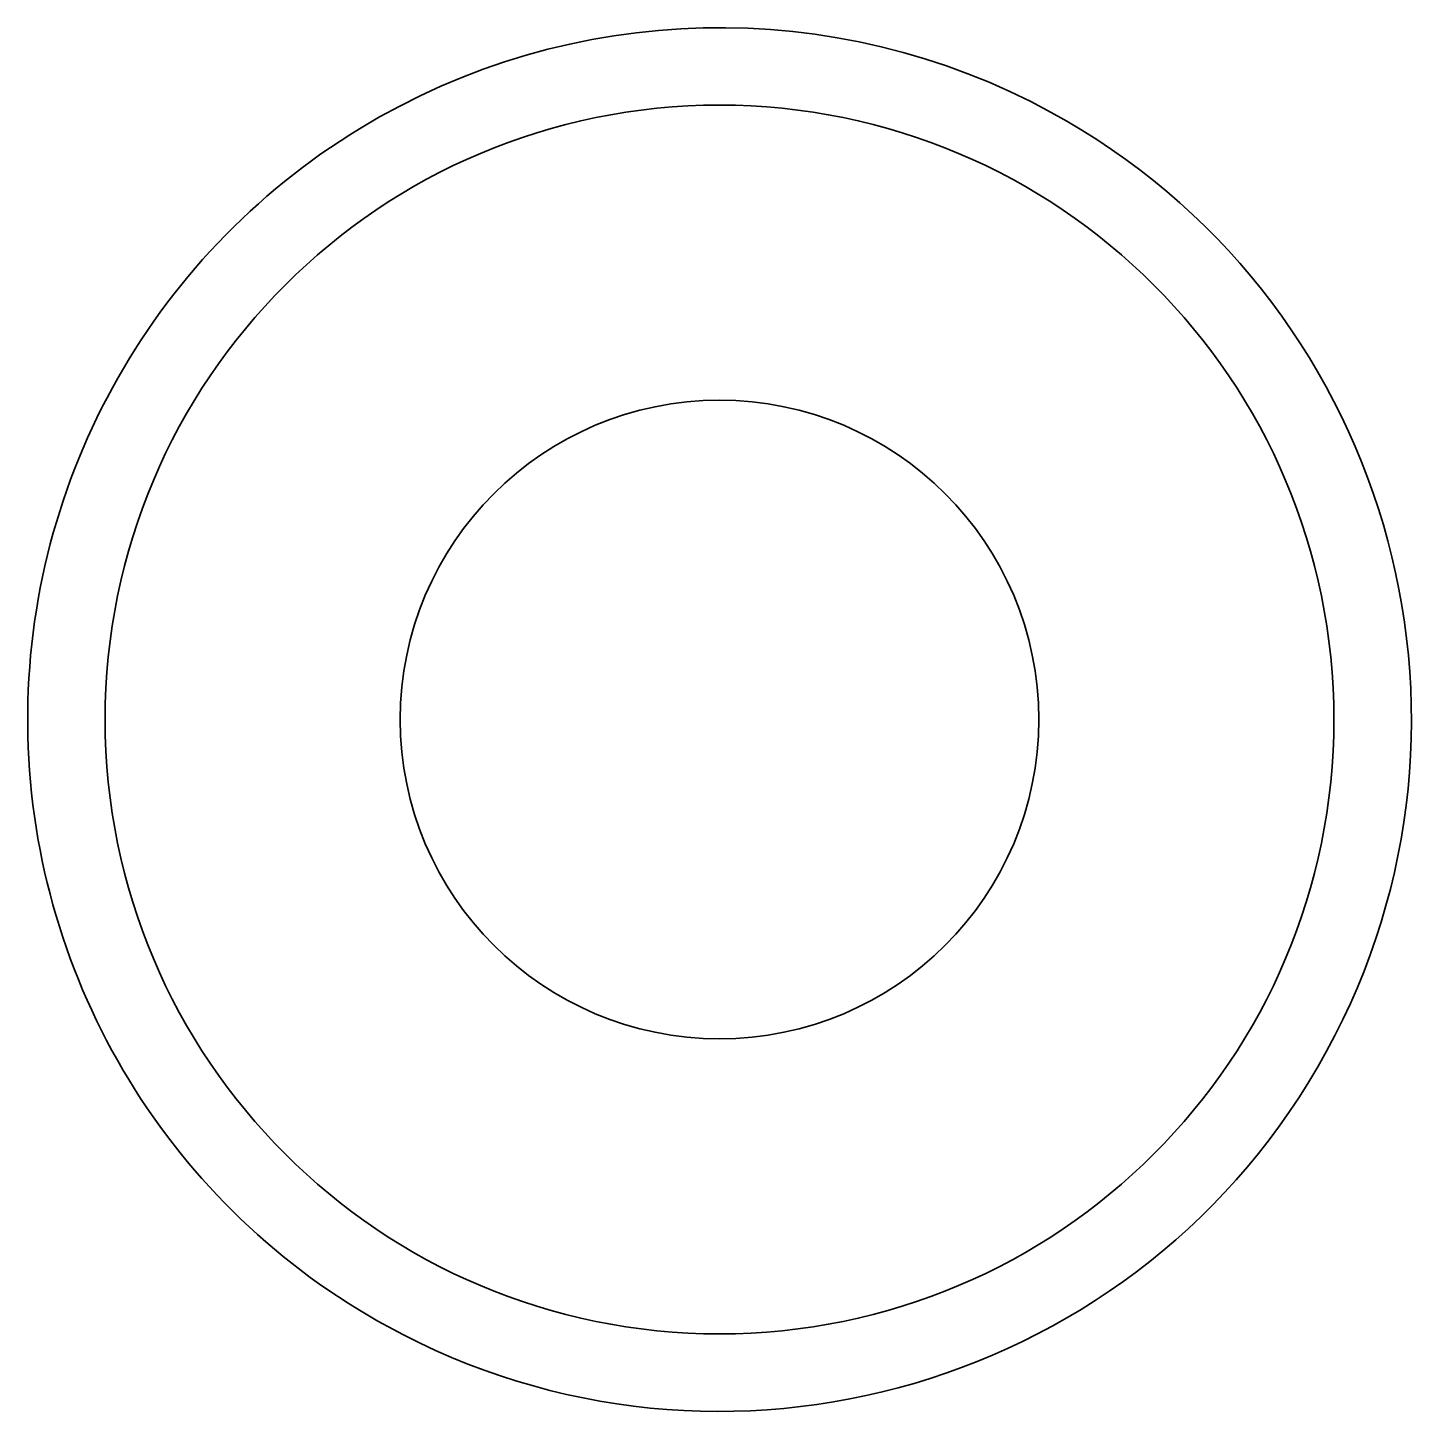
# Model space of a CAD drawing. Extents: x 135.5 to 161.5, y 92.3 to 118.3.
import ezdxf

# ---------------------------------------------------------------- set-up
doc = ezdxf.new("R2010")
doc.units = 0

msp = doc.modelspace()

# ---------------------------------------------------------------- linework, layer by layer
at = {"color": 7, "lineweight": 35}
for radius in [11.545535, 6]:
    msp.add_circle((148.5, 105.299881), radius, dxfattribs=at)
for start, end in [(61.352113, 241.352115), (241.352115, 61.352113)]:
    msp.add_arc((148.5, 105.299881), 13, start, end, dxfattribs=at)

doc.saveas('drawing.dxf')
